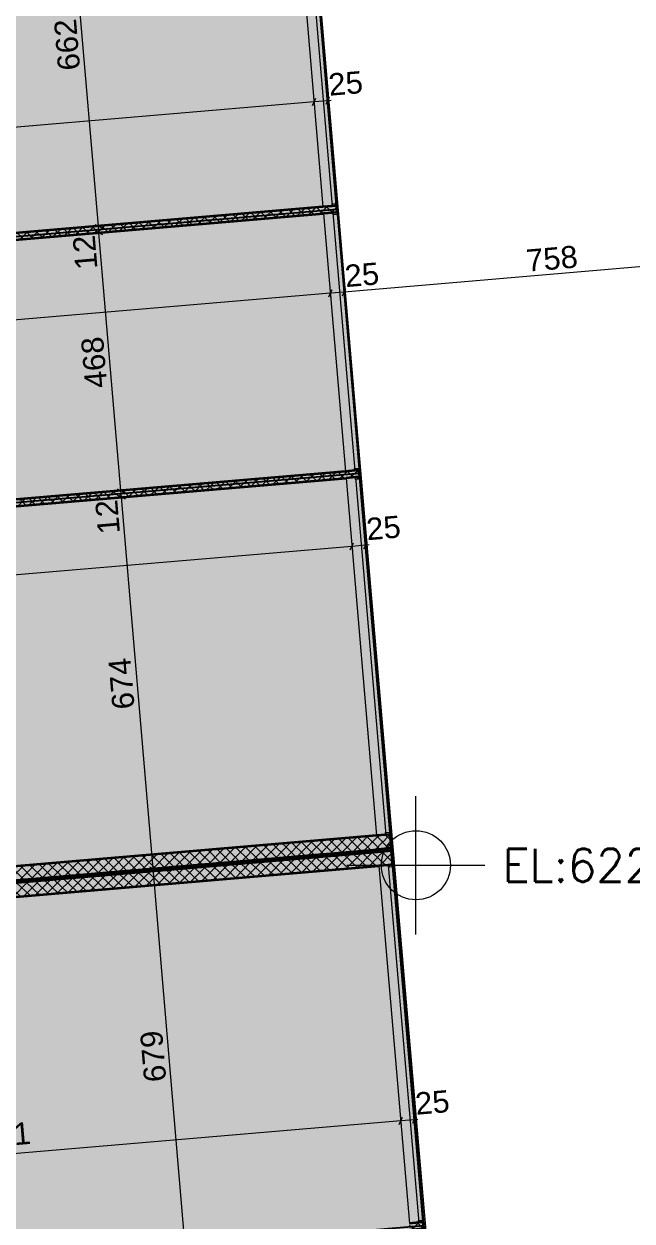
# Model space of a CAD drawing. Header units: metres. Extents: x 7516628 to 7516794, y 4692096 to 4692450.
# Drawn here: x 7516725.31 to 7516736.32, y 4692183.44 to 4692205.09 of the extents above; entities that cross this region are included whole.
import ezdxf

# ---------------------------------------------------------------- set-up
doc = ezdxf.new("R2010")
doc.units = ezdxf.units.M
for name, color, linetype, lineweight in [('dtm label', 1, 'Continuous', 0), ('New_2D Drafting - General_Pen_No__102', 254, 'Continuous', 0), ('New_2D Drafting - General_Pen_No__2', 8, 'Continuous', 0), ('New_Archicad Windows_Pen_No__103', 31, 'Continuous', 0), ('New_Archicad Windows_Pen_No__82', 253, 'Continuous', 0), ('New_Dimensioning - General', 7, 'Continuous', 0), ('New_Dimensioning - General_Pen_No__1', 7, 'Continuous', 0), ('New_Dimensioning - General_Pen_No__142', 8, 'Continuous', 0), ('New_Dimensioning - General_Pen_No__161', 251, 'Continuous', 0), ('New_Drawing & Figure_Pen_No__50', 134, 'Continuous', 0), ('New_Drawing & Figure_Pen_No__58', 12, 'Continuous', 0), ('New_Structural - Bearing', 7, 'Continuous', 0), ('New_Structural - Bearing_Pen_No__102', 254, 'Continuous', 0), ('New_Structural - Bearing_Pen_No__184', 254, 'Continuous', 0), ('New_Structural - Bearing_Pen_No__206', 254, 'Continuous', 0), ('New_Structural - Bearing_Pen_No__22', 8, 'Continuous', 0), ('New_Structural - Bearing_Pen_No__225', 254, 'Continuous', 0), ('projekt', 7, 'Continuous', 0)]:
    doc.layers.add(name, color=color, linetype=linetype, lineweight=lineweight)
doc.styles.add('GENERATED_STYLE_1', font='arial.ttf')
doc.styles.get("Standard").update_dxf_attribs({"font": 'simplex.shx'})
doc.dimstyles.new('GENERATED_STYLE__1', dxfattribs={"dimtxt": 400, "dimasz": 95, "dimexe": 0.18, "dimexo": 100000, "dimgap": 0, "dimtad": 1, "dimdec": 0, "dimlfac": 0.1, "dimzin": 0, "dimdsep": 46, "dimtxsty": 'GENERATED_STYLE_1', "dimblk": 'ARROWHEAD_2', "dimblk1": 'ARROWHEAD_2', "dimblk2": 'ARROWHEAD_2', "dimcen": 0.09, "dimclrd": 251, "dimclre": 251, "dimclrt": 7, "dimadec": 0, "dimazin": 0, "dimtfac": 1, "dimtdec": 4, "dimtmove": 0, "dimatfit": 3, "dimfxl": 1, "dimtolj": 1, "dimtzin": 0, "dimarcsym": 0})
pattern_1 = [(44.99999999999998, (0, 0), (-91.92387818248316, 91.92387818248324), []), (135.0000000000001, (0, 0), (91.9238781824829, 91.92387818248349), [])]
pattern_2 = [(44.99999999999998, (0, 0), (-176.7766952966368, 176.7766952966369), []), (44.99999999999998, (-35.35533905932736, 35.35533905932739), (-176.7766952966368, 176.7766952966369), []), (44.99999999999998, (-70.71067811865473, 70.71067811865478), (-176.7766952966368, 176.7766952966369), [])]

# ---------------------------------------------------------------- blocks, each defined once
blk = doc.blocks.new('Slab_32', base_point=(-18937.48973113452, -105651.2246458583))
at = {"layer": 'New_Structural - Bearing_Pen_No__225', "color": 254, "linetype": 'Continuous', "lineweight": 0, "flags": 128}
blk.add_lwpolyline([(-18937.48973113452, -105651.2246458583), (-15815.01099877732, -142318.5142452535), (4112.863783502689, -140621.5149341906), (990.3850511454947, -103954.2253347954)], close=True, dxfattribs=at)
blk = doc.blocks.new('Slab_33', base_point=(4116.030612582108, -140671.4147577718))
at = {"layer": 'New_Structural - Bearing_Pen_No__206', "color": 254, "linetype": 'Continuous', "lineweight": 0, "flags": 128}
blk.add_lwpolyline([(4116.030612582108, -140671.4147577718), (-15811.8441696979, -142368.4140688347), (-14250.60480352022, -160702.0588685327), (5677.269978760705, -159005.0595574694), (5100.290212999425, -152229.5821314949), (4693.010378343387, -147446.8921837474)], close=True, dxfattribs=at)
blk = doc.blocks.new('Slab_179', base_point=(929.9270420597167, -103250.7141945921))
at = {"layer": 'New_Structural - Bearing_Pen_No__184', "color": 254, "linetype": 'Continuous', "lineweight": 0, "flags": 128}
blk.add_lwpolyline([(12992.39023136488, -154421.8756456635), (11842.14941972368, -141037.2598247386), (9214.49814578773, -111041.1913889461), (9241.67680879691, -111038.931991123), (8501.625380498808, -102502.3215087667), (921.3648474760702, -103151.0814186324), (929.9270420597167, -103250.7141945921), (-19195.55390643745, -104973.1622752711), (-19194.64105076258, -104983.8850657363), (-17517.09090976419, -124689.1015116448), (-15959.85393820956, -142355.9333954615), (-15796.47900619056, -142342.0208658963), (4113.909848058028, -140646.5106051285), (4114.46346959201, -140646.463460344), (4112.343317681734, -140621.5592555318), (-15815.01099878005, -142318.5142452537), (-17376.25036495774, -123984.8694455563), (-18937.48973113452, -105651.2246458583), (990.3850511454947, -103954.2253347954), (5725.814343538331, -159057.383894627)], dxfattribs=at)
blk = doc.blocks.new('Storefront Window with Transom 2 27_29')
at = {"layer": 'New_Archicad Windows_Pen_No__103', "linetype": 'Continuous', "lineweight": 13}
h = blk.add_hatch(dxfattribs=at)
h.set_pattern_fill('ALUMINIUM', color=31, style=0, pattern_type=2)
h.set_pattern_definition(pattern_2)
h.paths.add_polyline_path([(-3307.500000000051, 0), (-3307.500000000051, -80), (-3267.500000000051, -80), (-3267.500000000051, 0)])
h = blk.add_hatch(dxfattribs=at)
h.set_pattern_fill('ALUMINIUM', color=31, style=0, pattern_type=2)
h.set_pattern_definition(pattern_2)
h.paths.add_polyline_path([(3267.500000000051, 0), (3267.500000000051, -80), (3307.500000000051, -80), (3307.500000000051, 0)])
at = {"layer": 'New_Archicad Windows_Pen_No__82', "color": 253, "linetype": 'Continuous', "lineweight": 20}
for p, q in [((-3307.500000000051, 170), (3307.500000000051, 170)), ((-3307.500000000051, 0), (-3307.500000000051, 170)), ((-3307.500000000051, 0), (3307.500000000051, 0)), ((-3307.500000000051, 0), (-3307.500000000051, -80)), ((-3267.500000000051, 0), (-3307.500000000051, 0)), ((-3307.500000000051, -80), (-3307.500000000051, 0)), ((-3307.500000000051, -80), (-3307.500000000051, 0)), ((-3267.500000000051, -80), (-3267.500000000051, 0)), ((3267.500000000051, 0), (3267.500000000051, -80)), ((3307.500000000051, 0), (3267.500000000051, 0)), ((3307.500000000051, 0), (3307.500000000051, 170)), ((3307.500000000051, -80), (3307.500000000051, 0)), ((3307.500000000051, -80), (3307.500000000051, 0)), ((3307.500000000051, -80), (3307.500000000051, 0)), ((-3307.500000000051, -80), (3307.500000000051, -80)), ((-3307.500000000051, -80), (3307.500000000051, -80)), ((-3307.500000000051, -80), (-3267.500000000051, -80)), ((3267.500000000051, -80), (3307.500000000051, -80))]:
    blk.add_line(p, q, dxfattribs=at)
blk = doc.blocks.new('Storefront Window with Transom 2 27_30')
at = {"layer": 'New_Archicad Windows_Pen_No__103', "linetype": 'Continuous', "lineweight": 13}
h = blk.add_hatch(dxfattribs=at)
h.set_pattern_fill('ALUMINIUM', color=31, style=0, pattern_type=2)
h.set_pattern_definition(pattern_2)
h.paths.add_polyline_path([(-2340.00000000015, 0), (-2340.00000000015, -80), (-2300.00000000015, -80), (-2300.00000000015, 0)])
h = blk.add_hatch(dxfattribs=at)
h.set_pattern_fill('ALUMINIUM', color=31, style=0, pattern_type=2)
h.set_pattern_definition(pattern_2)
h.paths.add_polyline_path([(2300.00000000015, 0), (2300.00000000015, -80), (2340.00000000015, -80), (2340.00000000015, 0)])
at = {"layer": 'New_Archicad Windows_Pen_No__82', "color": 253, "linetype": 'Continuous', "lineweight": 20}
for p, q in [((-2340.00000000015, 170), (2340.00000000015, 170)), ((-2340.00000000015, 0), (-2340.00000000015, 170)), ((-2340.00000000015, 0), (2340.00000000015, 0)), ((-2340.00000000015, 0), (-2340.00000000015, -80)), ((-2300.00000000015, 0), (-2340.00000000015, 0)), ((-2340.00000000015, -80), (-2340.00000000015, 0)), ((-2340.00000000015, -80), (-2340.00000000015, 0)), ((-2300.00000000015, -80), (-2300.00000000015, 0)), ((2300.00000000015, 0), (2300.00000000015, -80)), ((2340.00000000015, 0), (2300.00000000015, 0)), ((2340.00000000015, 0), (2340.00000000015, 170)), ((2340.00000000015, -80), (2340.00000000015, 0)), ((2340.00000000015, -80), (2340.00000000015, 0)), ((2340.00000000015, -80), (2340.00000000015, 0)), ((-2340.00000000015, -80), (2340.00000000015, -80)), ((-2340.00000000015, -80), (2340.00000000015, -80)), ((-2340.00000000015, -80), (-2300.00000000015, -80)), ((2300.00000000015, -80), (2340.00000000015, -80))]:
    blk.add_line(p, q, dxfattribs=at)
blk = doc.blocks.new('Storefront Window with Transom 2 27_31')
at = {"layer": 'New_Archicad Windows_Pen_No__103', "linetype": 'Continuous', "lineweight": 13}
h = blk.add_hatch(dxfattribs=at)
h.set_pattern_fill('ALUMINIUM', color=31, style=0, pattern_type=2)
h.set_pattern_definition(pattern_2)
h.paths.add_polyline_path([(-3244.999999999655, 0), (-3244.999999999655, -80), (-3204.999999999654, -80), (-3204.999999999654, 0)])
h = blk.add_hatch(dxfattribs=at)
h.set_pattern_fill('ALUMINIUM', color=31, style=0, pattern_type=2)
h.set_pattern_definition(pattern_2)
h.paths.add_polyline_path([(3204.999999999654, 0), (3204.999999999654, -80), (3244.999999999655, -80), (3244.999999999655, 0)])
at = {"layer": 'New_Archicad Windows_Pen_No__82', "color": 253, "linetype": 'Continuous', "lineweight": 20}
for p, q in [((-3244.999999999655, 170), (3244.999999999655, 170)), ((-3244.999999999655, 0), (-3244.999999999655, 170)), ((-3244.999999999655, 0), (3244.999999999655, 0)), ((-3244.999999999655, 0), (-3244.999999999655, -80)), ((-3204.999999999654, 0), (-3244.999999999655, 0)), ((-3244.999999999655, -80), (-3244.999999999655, 0)), ((-3244.999999999655, -80), (-3244.999999999655, 0)), ((-3204.999999999654, -80), (-3204.999999999654, 0)), ((3204.999999999654, 0), (3204.999999999654, -80)), ((3244.999999999655, 0), (3204.999999999654, 0)), ((3244.999999999655, 0), (3244.999999999655, 170)), ((3244.999999999655, -80), (3244.999999999655, 0)), ((3244.999999999655, -80), (3244.999999999655, 0)), ((3244.999999999655, -80), (3244.999999999655, 0)), ((-3244.999999999655, -80), (3244.999999999655, -80)), ((-3244.999999999655, -80), (3244.999999999655, -80)), ((-3244.999999999655, -80), (-3204.999999999654, -80)), ((3204.999999999654, -80), (3244.999999999655, -80))]:
    blk.add_line(p, q, dxfattribs=at)
blk = doc.blocks.new('Wall_28', base_point=(990.3850511454947, -103954.2253347954))
at = {"layer": 'New_Structural - Bearing_Pen_No__102', "linetype": 'Continuous', "lineweight": 13}
h = blk.add_hatch(dxfattribs=at)
h.set_pattern_fill('CONCRETE_BLOCK', color=254, style=0, pattern_type=2)
h.set_pattern_definition(pattern_1)
h.paths.add_polyline_path([(3123.513146586374, -129003.5640199232), (2874.414709497674, -129024.7762949163), (2884.5967033296, -129144.3437348113), (3133.695140418299, -129123.1311203674)])
h = blk.add_hatch(dxfattribs=at)
h.set_pattern_fill('CONCRETE_BLOCK', color=254, style=0, pattern_type=2)
h.set_pattern_definition(pattern_1)
h.paths.add_polyline_path([(3530.793094338677, -133786.2538083557), (3281.694632500042, -133807.4664120036), (3291.87653259537, -133927.0335870434), (3540.974994434006, -133905.8211803109)])
h = blk.add_hatch(dxfattribs=at)
h.set_pattern_fill('CONCRETE_BLOCK', color=254, style=0, pattern_type=2)
h.set_pattern_definition(pattern_1)
h.paths.add_polyline_path([(4091.651290981327, -140372.4165005426), (3842.552857333174, -140393.6289890333), (4112.863783499959, -140621.5149341908)])
h = blk.add_hatch(dxfattribs=at)
h.set_pattern_fill('CONCRETE_BLOCK', color=254, style=0, pattern_type=2)
h.set_pattern_definition(pattern_1)
h.paths.add_polyline_path([(3842.552857333172, -140393.628991931), (3863.765349851804, -140642.7274255792), (4112.863783499959, -140621.5149330606)])
at = {"layer": 'New_Structural - Bearing_Pen_No__22', "color": 8, "linetype": 'Continuous', "lineweight": 35}
for p, q in [((3043.801686021589, -129010.351933366), (2874.414750372204, -129024.77642751)), ((3123.513185150712, -129003.5639361218), (3043.801686021589, -129010.351933366)), ((3053.983681887959, -129129.9191820596), (2884.596746238575, -129144.3436762037)), ((3133.695181017082, -129123.1311848154), (3053.983681887959, -129129.9191820596)), ((3451.08152067655, -133793.0418811136), (3281.694585027166, -133807.4663752576)), ((3530.793019805673, -133786.2538838693), (3451.08152067655, -133793.0418811136)), ((3461.263516542922, -133912.6091298073), (3291.876580893538, -133927.0336239513)), ((3540.975015672045, -133905.821132563), (3461.263516542922, -133912.6091298073)), ((4011.939792982563, -140379.2044966566), (3842.552857333178, -140393.6289908006)), ((4091.651292111684, -140372.4164994123), (4011.939792982563, -140379.2044966566))]:
    blk.add_line(p, q, dxfattribs=at)
at = {"layer": 'New_Structural - Bearing_Pen_No__22', "color": 8, "linetype": 'Continuous', "lineweight": 35, "flags": 128}
for points in [[(3133.695181017083, -129123.1311848154), (3123.513185150714, -129003.5639361218)], [(3540.975015672046, -133905.821132563), (3530.793019805676, -133786.2538838693)], [(4112.86378349996, -140621.5149341908), (4091.651292111686, -140372.4164994123)], [(4112.86378349996, -140621.5149341908), (3863.765348721455, -140642.7274255791)]]:
    blk.add_lwpolyline(points, dxfattribs=at)
at = {"layer": 'New_Archicad Windows_Pen_No__82', "color": 253, "linetype": 'Continuous', "lineweight": 20, "xscale": -1, "zscale": 1000, "rotation": 94.86739736082977}
for name, p in [('Storefront Window with Transom 2 27_29', (2763.160424954667, -125714.7796412463)), ('Storefront Window with Transom 2 27_30', (3252.532601282257, -131461.4805315866)), ('Storefront Window with Transom 2 27_31', (3736.601654762745, -137145.9068132319))]:
    blk.add_blockref(name, p, dxfattribs=at)
blk = doc.blocks.new('Wall_29', base_point=(4112.86378349996, -140621.5149341908))
at = {"layer": 'New_Structural - Bearing_Pen_No__102', "linetype": 'Continuous', "lineweight": 13}
h = blk.add_hatch(dxfattribs=at)
h.set_pattern_fill('CONCRETE_BLOCK', color=254, style=0, pattern_type=2)
h.set_pattern_definition(pattern_1)
h.paths.add_polyline_path([(-15565.91256400154, -142297.3017538656), (3863.765348721455, -140642.7274255792), (3842.552857333172, -140393.6289908006), (-15587.12505538982, -142048.2033190871)])
h = blk.add_hatch(dxfattribs=at)
h.set_pattern_fill('CONCRETE_BLOCK', color=254, style=0, pattern_type=2)
h.set_pattern_definition(pattern_1)
h.paths.add_polyline_path([(-15587.1250565201, -142048.2033190871), (-15836.22349016833, -142069.4158116057), (-15815.01099764969, -142318.514245254)])
h = blk.add_hatch(dxfattribs=at)
h.set_pattern_fill('CONCRETE_BLOCK', color=254, style=0, pattern_type=2)
h.set_pattern_definition(pattern_1)
h.paths.add_polyline_path([(-15587.12505362257, -142048.2033190871), (-15815.01099878006, -142318.5142452539), (-15565.91256513188, -142297.3017527353)])
at = {"layer": 'New_Structural - Bearing_Pen_No__22', "color": 8, "linetype": 'Continuous', "lineweight": 35, "flags": 128}
for points in [[(3842.552857333173, -140393.6289908006), (-15587.12505538982, -142048.2033190871)], [(-15815.01099878005, -142318.5142452539), (3863.765348721455, -140642.7274255791)], [(-15815.01099878005, -142318.5142452539), (-15836.22349016833, -142069.4158104754)]]:
    blk.add_lwpolyline(points, dxfattribs=at)
blk = doc.blocks.new('Storefront Window with Transom 2 27_6')
at = {"layer": 'New_Archicad Windows_Pen_No__103', "linetype": 'Continuous', "lineweight": 13}
h = blk.add_hatch(dxfattribs=at)
h.set_pattern_fill('ALUMINIUM', color=31, style=0, pattern_type=2)
h.set_pattern_definition(pattern_2)
h.paths.add_polyline_path([(-3244.999999999953, 0), (-3244.999999999953, -80), (-3204.999999999954, -80), (-3204.999999999954, 0)])
h = blk.add_hatch(dxfattribs=at)
h.set_pattern_fill('ALUMINIUM', color=31, style=0, pattern_type=2)
h.set_pattern_definition(pattern_2)
h.paths.add_polyline_path([(3204.999999999954, 0), (3204.999999999954, -80), (3244.999999999953, -80), (3244.999999999953, 0)])
at = {"layer": 'New_Archicad Windows_Pen_No__82', "color": 253, "linetype": 'Continuous', "lineweight": 20}
for p, q in [((-3244.999999999953, 170), (3244.999999999953, 170)), ((-3244.999999999953, 0), (-3244.999999999953, 170)), ((-3244.999999999953, 0), (3244.999999999953, 0)), ((-3244.999999999953, 0), (-3244.999999999953, -80)), ((-3204.999999999954, 0), (-3244.999999999953, 0)), ((-3244.999999999953, -80), (-3244.999999999953, 0)), ((-3244.999999999953, -80), (-3244.999999999953, 0)), ((-3204.999999999954, -80), (-3204.999999999954, 0)), ((3204.999999999954, 0), (3204.999999999954, -80)), ((3244.999999999953, 0), (3204.999999999954, 0)), ((3244.999999999953, 0), (3244.999999999953, 170)), ((3244.999999999953, -80), (3244.999999999953, 0)), ((3244.999999999953, -80), (3244.999999999953, 0)), ((3244.999999999953, -80), (3244.999999999953, 0)), ((-3244.999999999953, -80), (3244.999999999953, -80)), ((-3244.999999999953, -80), (3244.999999999953, -80)), ((-3244.999999999953, -80), (-3204.999999999954, -80)), ((3204.999999999954, -80), (3244.999999999953, -80))]:
    blk.add_line(p, q, dxfattribs=at)
blk = doc.blocks.new('Wall_31', base_point=(4116.030612582108, -140671.4147577718))
at = {"layer": 'New_Structural - Bearing_Pen_No__102', "linetype": 'Continuous', "lineweight": 13}
h = blk.add_hatch(dxfattribs=at)
h.set_pattern_fill('CONCRETE_BLOCK', color=254, style=0, pattern_type=2)
h.set_pattern_definition(pattern_1)
h.paths.add_polyline_path([(3866.9321778036, -140692.6272502904), (3888.144670322234, -140941.7256839386), (4116.03061145178, -140671.4147577718)])
h = blk.add_hatch(dxfattribs=at)
h.set_pattern_fill('CONCRETE_BLOCK', color=254, style=0, pattern_type=2)
h.set_pattern_definition(pattern_1)
h.paths.add_polyline_path([(3888.1446691919, -140941.7256839386), (4137.24310284008, -140920.51319142), (4116.030614349396, -140671.4147577718)])
h = blk.add_hatch(dxfattribs=at)
h.set_pattern_fill('CONCRETE_BLOCK', color=254, style=0, pattern_type=2)
h.set_pattern_definition(pattern_1)
h.paths.add_polyline_path([(4687.919431870906, -147387.1085432766), (4438.820822871508, -147408.3211579065), (4449.002986518117, -147527.8882593998), (4698.101425792159, -147506.6758144951)])
h = blk.add_hatch(dxfattribs=at)
h.set_pattern_fill('CONCRETE_BLOCK', color=254, style=0, pattern_type=2)
h.set_pattern_definition(pattern_1)
h.paths.add_polyline_path([(5095.199207072267, -152169.7985433931), (4846.100749446947, -152191.0109497668), (4856.282747827711, -152310.5782212419), (5105.381205453031, -152289.3657164105)])
h = blk.add_hatch(dxfattribs=at)
h.set_pattern_fill('CONCRETE_BLOCK', color=254, style=0, pattern_type=2)
h.set_pattern_definition(pattern_1)
h.paths.add_polyline_path([(5656.05748624207, -158755.9611238212), (5406.959052593902, -158777.1736123119), (5677.269978760704, -159005.0595574694)])
h = blk.add_hatch(dxfattribs=at)
h.set_pattern_fill('CONCRETE_BLOCK', color=254, style=0, pattern_type=2)
h.set_pattern_definition(pattern_1)
h.paths.add_polyline_path([(5406.959052593897, -158777.1736152095), (5428.171545112532, -159026.2720488578), (5677.269978760708, -159005.0595563391)])
at = {"layer": 'New_Structural - Bearing_Pen_No__22', "color": 8, "linetype": 'Continuous', "lineweight": 35}
for p, q in [((4057.531604841282, -140927.3011897945), (3888.144669191898, -140941.7256839386)), ((4137.243103970403, -140920.5131925503), (4057.531604841282, -140927.3011897945)), ((4608.207881281457, -147393.8965566446), (4438.820945632072, -147408.3210507886)), ((4687.919380410579, -147387.1085594003), (4608.207881281457, -147393.8965566446)), ((4618.389877147839, -147513.4638053382), (4449.002941498455, -147527.8882994822)), ((4698.10137627696, -147506.6758080939), (4618.389877147839, -147513.4638053382)), ((5015.487715936773, -152176.5865043921), (4846.100780287389, -152191.0109985362)), ((5095.199215065894, -152169.7985071479), (5015.487715936773, -152176.5865043921)), ((5025.669711803154, -152296.1537530858), (4856.282776153771, -152310.5782472298)), ((5105.381210932276, -152289.3657558415), (5025.669711803154, -152296.1537530858)), ((5576.345988243271, -158762.7491199351), (5406.959052593888, -158777.1736140792)), ((5656.057487372393, -158755.9611226908), (5576.345988243271, -158762.7491199351))]:
    blk.add_line(p, q, dxfattribs=at)
at = {"layer": 'New_Structural - Bearing_Pen_No__22', "color": 8, "linetype": 'Continuous', "lineweight": 35, "flags": 128}
for points in [[(4116.030612582108, -140671.4147577718), (3866.932177803601, -140692.6272491601)], [(4137.24309525261, -140920.5130901772), (4116.03061258211, -140671.4147577718)], [(4698.101368870268, -147506.6757211171), (4687.91937617776, -147387.1085096942)], [(5105.381216831699, -152289.3658251184), (5095.199221713058, -152169.7985852055)], [(5677.269978760708, -159005.0595574694), (5656.057495789992, -158755.9612215386)], [(5677.269978760701, -159005.0595574694), (5428.171543982199, -159026.2720488577)]]:
    blk.add_lwpolyline(points, dxfattribs=at)
at = {"layer": 'New_Archicad Windows_Pen_No__82', "color": 253, "linetype": 'Continuous', "lineweight": 20, "xscale": -0.9999999999999998, "zscale": 1000, "rotation": 94.86739736083403}
for name, p in [('Storefront Window with Transom 2 27_6', (4332.869743061372, -144160.5988732195)), ('Storefront Window with Transom 2 27_30', (4816.938796542312, -149845.0251548652)), ('Storefront Window with Transom 2 27_31', (5301.007850023224, -155529.4514365105))]:
    blk.add_blockref(name, p, dxfattribs=at)
blk = doc.blocks.new('Wall_34', base_point=(-15811.8441696979, -142368.4140688347))
at = {"layer": 'New_Structural - Bearing_Pen_No__102', "linetype": 'Continuous', "lineweight": 13}
h = blk.add_hatch(dxfattribs=at)
h.set_pattern_fill('CONCRETE_BLOCK', color=254, style=0, pattern_type=2)
h.set_pattern_definition(pattern_1)
h.paths.add_polyline_path([(3866.9321778036, -140692.6272491601), (-15562.74573491939, -142347.2015774464), (-15541.53324353111, -142596.3000122249), (3888.144669191899, -140941.7256839386)])
at = {"layer": 'New_Structural - Bearing_Pen_No__22', "color": 8, "linetype": 'Continuous', "lineweight": 35, "flags": 128}
for points in [[(3866.932177803601, -140692.6272491601), (-15562.7457349194, -142347.2015774464)], [(-15541.53324353111, -142596.3000122249), (3888.144669191899, -140941.7256839386)]]:
    blk.add_lwpolyline(points, dxfattribs=at)
blk = doc.blocks.new('Wall_69', base_point=(3128.604183084462, -129063.3475604686))
at = {"layer": 'New_Structural - Bearing_Pen_No__102', "linetype": 'Continuous', "lineweight": 13}
h = blk.add_hatch(dxfattribs=at)
h.set_pattern_fill('CONCRETE_BLOCK', color=254, style=0, pattern_type=2)
h.set_pattern_definition(pattern_1)
h.paths.add_polyline_path([(-11752.42728134575, -130390.7896701793), (2884.596746238584, -129144.3436762038), (2874.414750372212, -129024.7764275101), (-11762.60927721212, -130271.2224214856)])
h = blk.add_hatch(dxfattribs=at)
h.set_pattern_fill('CONCRETE_BLOCK', color=254, style=0, pattern_type=2)
h.set_pattern_definition(pattern_1)
h.paths.add_polyline_path([(-11762.60927775469, -130271.2224220282), (-11882.1765259058, -130281.4044165037), (-11752.42728134574, -130390.7896701793)])
h = blk.add_hatch(dxfattribs=at)
h.set_pattern_fill('CONCRETE_BLOCK', color=254, style=0, pattern_type=2)
h.set_pattern_definition(pattern_1)
h.paths.add_polyline_path([(-11752.42728134574, -130390.7896696367), (-11882.1765259058, -130281.4044178945), (-11871.99452949686, -130400.9716660457)])
at = {"layer": 'New_Structural - Bearing_Pen_No__22', "color": 8, "linetype": 'Continuous', "lineweight": 35, "flags": 128}
for points in [[(2874.414750372212, -129024.7764275101), (-11882.1765259058, -130281.404417352)], [(-11752.42728134574, -130390.7896701793), (2884.596746238584, -129144.3436762038)], [(-11882.1765259058, -130281.404417352), (-11871.99453003943, -130400.9716660457)]]:
    blk.add_lwpolyline(points, dxfattribs=at)
blk = doc.blocks.new('Wall_71', base_point=(-11410.02206897065, -135118.7869915143))
at = {"layer": 'New_Structural - Bearing_Pen_No__102', "linetype": 'Continuous', "lineweight": 13}
h = blk.add_hatch(dxfattribs=at)
h.set_pattern_fill('CONCRETE_BLOCK', color=254, style=0, pattern_type=2)
h.set_pattern_definition(pattern_1)
h.paths.add_polyline_path([(-11345.14744669062, -135173.4796179279), (3291.876580893538, -133927.0336239512), (3281.694585027164, -133807.4663752576), (-11355.32944255699, -135053.9123692342)])
at = {"layer": 'New_Structural - Bearing_Pen_No__22', "color": 8, "linetype": 'Continuous', "lineweight": 35, "flags": 128}
for points in [[(3281.694585027164, -133807.4663752576), (-11355.329442557, -135053.9123692342)], [(-11345.14744669062, -135173.479617928), (3291.876580893538, -133927.0336239512)]]:
    blk.add_lwpolyline(points, dxfattribs=at)
blk = doc.blocks.new('*D669')
at = {"layer": 'New_Dimensioning - General_Pen_No__142', "color": 8, "linetype": 'Continuous', "lineweight": 13}
for p, q in [((309.94635673437, -147723.7089133429), (440.619090075133, -147785.0111583084)), ((320.1283526007356, -147843.2761620365), (450.8010859414986, -147904.5784070021))]:
    blk.add_line(p, q, dxfattribs=at)
at = {"layer": 'New_Dimensioning - General_Pen_No__161', "color": 251, "linetype": 'Continuous', "lineweight": 13}
for p, q in [((375.2827234047515, -147754.3600358257), (-200.8475734712241, -140988.8579289097)), ((468.6946364466937, -147746.4053515551), (281.8708103628128, -147762.3147200963)), ((478.876632313055, -147865.9726002487), (292.0528062291741, -147881.8819687899)), ((385.4647192711171, -147873.9272845193), (375.2827234047533, -147754.3600358257)), ((782.5625580595962, -152537.0499835736), (385.4647192711146, -147873.9272845193))]:
    blk.add_line(p, q, dxfattribs=at)
blk = doc.blocks.new('ARROWHEAD_2')
at = {"color": 0, "linetype": 'Continuous', "lineweight": 0}
for p, q in [((0, 0), (-1, 0)), ((-0.3781315, -0.6550000000000001), (0.3781315, 0.6550000000000001))]:
    blk.add_line(p, q, dxfattribs=at)
blk = doc.blocks.new('*D670')
at = {"layer": 'New_Dimensioning - General_Pen_No__142', "color": 8, "linetype": 'Continuous', "lineweight": 13}
for p, q in [((-266.1839401416052, -140958.2068064269), (-135.5112068008423, -141019.5090513924)), ((309.94635673437, -147723.7089133429), (440.619090075133, -147785.0111583084))]:
    blk.add_line(p, q, dxfattribs=at)
at = {"layer": 'New_Dimensioning - General_Pen_No__161', "color": 251, "linetype": 'Continuous', "lineweight": 13}
for p, q in [((-200.8475734712238, -140988.8579289097), (-772.7363412988819, -134273.1641272825)), ((-107.4356604292836, -140980.9032446391), (-294.2594865131645, -140996.8126131803)), ((375.2827234047515, -147754.3600358257), (-200.8475734712241, -140988.8579289097))]:
    blk.add_line(p, q, dxfattribs=at)
at = {"layer": 'New_Dimensioning - General_Pen_No__1', "color": 7, "lineweight": 13, "insert": (46.33630479725613, -144834.3806439967), "char_height": 400, "attachment_point": 7, "rotation": 94.86739736082804, "style": 'GENERATED_STYLE_1'}
blk.add_mtext('\\A1;679', dxfattribs=at)
blk = doc.blocks.new('*D671')
at = {"layer": 'New_Dimensioning - General_Pen_No__142', "color": 8, "linetype": 'Continuous', "lineweight": 13}
for p, q in [((-838.0727079692622, -134242.5130047997), (-707.3999746284993, -134303.8152497652)), ((-266.1839401416052, -140958.2068064269), (-135.5112068008423, -141019.5090513924))]:
    blk.add_line(p, q, dxfattribs=at)
at = {"layer": 'New_Dimensioning - General_Pen_No__161', "color": 251, "linetype": 'Continuous', "lineweight": 13}
blk.add_line((-200.8475734712238, -140988.8579289097), (-772.7363412988819, -134273.1641272825), dxfattribs=at)
at = {"layer": 'New_Dimensioning - General_Pen_No__1', "color": 7, "lineweight": 13, "char_height": 400, "attachment_point": 7, "rotation": 94.86739736082804, "style": 'GENERATED_STYLE_1'}
for s, insert in [('\\A1;12', (-797.6088837664151, -134923.9263903155)), ('\\A1;674', (-527.6732275545604, -138093.7826897251))]:
    blk.add_mtext(s, dxfattribs=dict(at, insert=insert))
blk = doc.blocks.new('*D672')
at = {"layer": 'New_Dimensioning - General_Pen_No__142', "color": 8, "linetype": 'Continuous', "lineweight": 13}
for p, q in [((-848.2547038356313, -134122.945756106), (-717.5819704948685, -134184.2480010716)), ((-838.0727079692622, -134242.5130047997), (-707.3999746284993, -134303.8152497652))]:
    blk.add_line(p, q, dxfattribs=at)
at = {"layer": 'New_Dimensioning - General_Pen_No__161', "color": 251, "linetype": 'Continuous', "lineweight": 13}
for p, q in [((-782.9183371652499, -134153.5968785888), (-1180.016175953736, -129490.4741795344)), ((-689.506424123309, -134145.6421943182), (-876.3302502071899, -134161.5515628594)), ((-772.7363412988808, -134273.1641272825), (-782.9183371652495, -134153.5968785888)), ((-679.3244282569414, -134265.2094430119), (-866.1482543408222, -134281.1188115531)), ((-200.8475734712238, -140988.8579289097), (-772.7363412988819, -134273.1641272825))]:
    blk.add_line(p, q, dxfattribs=at)
blk = doc.blocks.new('*D673')
at = {"layer": 'New_Dimensioning - General_Pen_No__142', "color": 8, "linetype": 'Continuous', "lineweight": 13}
for p, q in [((-1245.352542624118, -129459.8230570517), (-1114.679809283355, -129521.1253020172)), ((-848.2547038356313, -134122.945756106), (-717.5819704948685, -134184.2480010716))]:
    blk.add_line(p, q, dxfattribs=at)
at = {"layer": 'New_Dimensioning - General_Pen_No__161', "color": 251, "linetype": 'Continuous', "lineweight": 13}
for p, q in [((-1180.016175953737, -129490.4741795344), (-1190.198171820103, -129370.9069308408)), ((-1086.604262911796, -129482.5194952638), (-1273.428088995677, -129498.428863805)), ((-782.9183371652499, -134153.5968785888), (-1180.016175953736, -129490.4741795344))]:
    blk.add_line(p, q, dxfattribs=at)
at = {"layer": 'New_Dimensioning - General_Pen_No__1', "color": 7, "lineweight": 13, "char_height": 400, "attachment_point": 7, "rotation": 94.86739736082804, "style": 'GENERATED_STYLE_1'}
for s, insert in [('\\A1;12', (-1204.88871842127, -130141.2364425674)), ('\\A1;468', (-1022.348526729001, -132284.8071906907))]:
    blk.add_mtext(s, dxfattribs=dict(at, insert=insert))
blk = doc.blocks.new('*D674')
at = {"layer": 'New_Dimensioning - General_Pen_No__142', "color": 8, "linetype": 'Continuous', "lineweight": 13}
for p, q in [((-1255.534538490484, -129340.255808358), (-1124.861805149721, -129401.5580533235)), ((-1245.352542624118, -129459.8230570517), (-1114.679809283355, -129521.1253020172))]:
    blk.add_line(p, q, dxfattribs=at)
at = {"layer": 'New_Dimensioning - General_Pen_No__161', "color": 251, "linetype": 'Continuous', "lineweight": 13}
for p, q in [((-1190.198171820102, -129370.9069308408), (-1751.480693953749, -122779.7623466014)), ((-1096.786258778163, -129362.9522465702), (-1283.610084862044, -129378.8616151114)), ((-1180.016175953737, -129490.4741795344), (-1190.198171820103, -129370.9069308408))]:
    blk.add_line(p, q, dxfattribs=at)
blk = doc.blocks.new('*D675')
at = {"layer": 'New_Dimensioning - General_Pen_No__142', "color": 8, "linetype": 'Continuous', "lineweight": 13}
for p, q in [((-1816.817060624132, -122749.1112241186), (-1686.14432728337, -122810.4134690842)), ((-1255.534538490484, -129340.255808358), (-1124.861805149721, -129401.5580533235))]:
    blk.add_line(p, q, dxfattribs=at)
at = {"layer": 'New_Dimensioning - General_Pen_No__161', "color": 251, "linetype": 'Continuous', "lineweight": 13}
for p, q in [((-1751.480693953751, -122779.7623466014), (-1772.693185342021, -122530.6639118229)), ((-1658.068780911809, -122771.8076623308), (-1844.89260699569, -122787.717030872)), ((-1190.198171820102, -129370.9069308408), (-1751.480693953749, -122779.7623466014))]:
    blk.add_line(p, q, dxfattribs=at)
at = {"layer": 'New_Dimensioning - General_Pen_No__1', "color": 7, "lineweight": 13, "char_height": 400, "attachment_point": 7, "rotation": 94.86739736082804, "style": 'GENERATED_STYLE_1'}
for s, insert in [('\\A1;25', (-1776.353236421284, -123430.5246096344)), ('\\A1;662', (-1511.720703056435, -126538.1063003501))]:
    blk.add_mtext(s, dxfattribs=dict(at, insert=insert))
blk = doc.blocks.new('*D905')
at = {"layer": 'New_Dimensioning - General_Pen_No__142', "color": 8, "linetype": 'Continuous', "lineweight": 13}
for p, q in [((2683.512736343425, -127188.9221720226), (2744.814981308966, -127058.2494386818)), ((2932.611170893525, -127167.7096806537), (2993.913415859064, -127037.036947313))]:
    blk.add_line(p, q, dxfattribs=at)
at = {"layer": 'New_Dimensioning - General_Pen_No__161', "color": 251, "linetype": 'Continuous', "lineweight": 13}
for p, q in [((2706.209174555588, -127030.1738923103), (2722.118543096803, -127216.9977183941)), ((2955.307609105687, -127008.9614009414), (2971.216977646902, -127195.7852270253)), ((2714.163858826196, -127123.5858053522), (-12044.06446623577, -128380.3532014625)), ((2963.262293376294, -127102.3733139834), (2714.163858826196, -127123.5858053522)), ((3024.16686067964, -127097.1868598389), (2963.262293376294, -127102.3733139834))]:
    blk.add_line(p, q, dxfattribs=at)
at = {"layer": 'New_Dimensioning - General_Pen_No__1', "color": 7, "lineweight": 13, "insert": (2992.469006230017, -127019.5966098212), "char_height": 400, "attachment_point": 7, "rotation": 4.867397360831655, "style": 'GENERATED_STYLE_1'}
blk.add_mtext('\\A1;25', dxfattribs=at)
blk = doc.blocks.new('*D906')
at = {"layer": 'New_Dimensioning - General_Pen_No__142', "color": 8, "linetype": 'Continuous', "lineweight": 13}
for p, q in [((2683.512736343425, -127188.9221720226), (2744.814981308966, -127058.2494386818)), ((-12074.71558871853, -128445.6895681329), (-12013.413343753, -128315.0168347922))]:
    blk.add_line(p, q, dxfattribs=at)
at = {"layer": 'New_Dimensioning - General_Pen_No__161', "color": 251, "linetype": 'Continuous', "lineweight": 13}
for p, q in [((2714.163858826196, -127123.5858053522), (-12044.06446623577, -128380.3532014625)), ((-12052.01915050638, -128286.9412884206), (-12036.10978196516, -128473.7651145045))]:
    blk.add_line(p, q, dxfattribs=at)
at = {"layer": 'New_Dimensioning - General_Pen_No__1', "color": 7, "lineweight": 13, "insert": (-5355.647092545862, -127730.4976679156), "char_height": 400, "attachment_point": 7, "rotation": 4.867397360831655, "style": 'GENERATED_STYLE_1'}
blk.add_mtext('\\A1;1,481', dxfattribs=at)
blk = doc.blocks.new('*D907')
at = {"layer": 'New_Dimensioning - General_Pen_No__142', "color": 8, "linetype": 'Continuous', "lineweight": 13}
for p, q in [((-12074.71558871853, -128445.6895681329), (-12013.413343753, -128315.0168347922)), ((-16747.80222516219, -128843.6359065771), (-16686.49998019665, -128712.9631732363))]:
    blk.add_line(p, q, dxfattribs=at)
at = {"layer": 'New_Dimensioning - General_Pen_No__161', "color": 251, "linetype": 'Continuous', "lineweight": 13}
for p, q in [((2714.163858826196, -127123.5858053522), (-12044.06446623577, -128380.3532014625)), ((-12044.06446623576, -128380.3532014625), (-16717.15110267942, -128778.2995399067)), ((-12052.01915050638, -128286.9412884206), (-12036.10978196516, -128473.7651145045))]:
    blk.add_line(p, q, dxfattribs=at)
at = {"layer": 'New_Dimensioning - General_Pen_No__1', "color": 7, "lineweight": 13, "char_height": 400, "attachment_point": 7, "rotation": 4.867397360831655, "style": 'GENERATED_STYLE_1'}
for s, insert in [('\\A1;469', (-14843.37944608664, -128538.4451005151)), ('\\A1;25', (-16687.9443898257, -128695.5228357446))]:
    blk.add_mtext(s, dxfattribs=dict(at, insert=insert))
blk = doc.blocks.new('*D912')
at = {"layer": 'New_Dimensioning - General_Pen_No__142', "color": 8, "linetype": 'Continuous', "lineweight": 13}
for p, q in [((10779.71168065775, -129986.090347739), (10841.01392562329, -129855.4176143982)), ((3227.383604785699, -130629.224434123), (3288.685849751245, -130498.5517007822))]:
    blk.add_line(p, q, dxfattribs=at)
at = {"layer": 'New_Dimensioning - General_Pen_No__161', "color": 251, "linetype": 'Continuous', "lineweight": 13}
for p, q in [((15838.68308221041, -129492.5569885337), (10810.36280314052, -129920.7539810686)), ((10802.40811886991, -129827.3420680267), (10818.31748741113, -130014.1658941105)), ((10810.36280314052, -129920.7539810686), (3258.03472726847, -130563.8880674526)), ((3250.080042997863, -130470.4761544106), (3265.989411539077, -130657.2999804945))]:
    blk.add_line(p, q, dxfattribs=at)
at = {"layer": 'New_Dimensioning - General_Pen_No__1', "color": 7, "lineweight": 13, "char_height": 400, "attachment_point": 7, "rotation": 4.867397360831655, "style": 'GENERATED_STYLE_1'}
for s, insert in [('\\A1;758', (6571.427103575448, -130201.4397540911)), ('\\A1;25', (3287.241440122193, -130481.1113632905))]:
    blk.add_mtext(s, dxfattribs=dict(at, insert=insert))
blk = doc.blocks.new('*D913')
at = {"layer": 'New_Dimensioning - General_Pen_No__142', "color": 8, "linetype": 'Continuous', "lineweight": 13}
for p, q in [((2978.285170235603, -130650.4369254918), (3039.587415201145, -130519.764192151)), ((3227.383604785699, -130629.224434123), (3288.685849751245, -130498.5517007822))]:
    blk.add_line(p, q, dxfattribs=at)
at = {"layer": 'New_Dimensioning - General_Pen_No__161', "color": 251, "linetype": 'Continuous', "lineweight": 13}
for p, q in [((3000.981608447767, -130491.6886457795), (3016.890976988983, -130678.5124718634)), ((3008.936292718374, -130585.1005588214), (-11629.7247836499, -131831.6859590654)), ((3258.034727268472, -130563.8880674526), (3008.936292718375, -130585.1005588214))]:
    blk.add_line(p, q, dxfattribs=at)
blk = doc.blocks.new('*D914')
at = {"layer": 'New_Dimensioning - General_Pen_No__142', "color": 8, "linetype": 'Continuous', "lineweight": 13}
for p, q in [((2978.285170235603, -130650.4369254918), (3039.587415201145, -130519.764192151)), ((-11660.37590613266, -131897.0223257358), (-11599.07366116714, -131766.349592395))]:
    blk.add_line(p, q, dxfattribs=at)
at = {"layer": 'New_Dimensioning - General_Pen_No__161', "color": 251, "linetype": 'Continuous', "lineweight": 13}
blk.add_line((3008.936292718374, -130585.1005588214), (-11629.7247836499, -131831.6859590654), dxfattribs=at)
at = {"layer": 'New_Dimensioning - General_Pen_No__1', "color": 7, "lineweight": 13, "char_height": 400, "attachment_point": 7, "rotation": 4.867397360831655, "style": 'GENERATED_STYLE_1'}
for s, insert in [('\\A1;1,469', (-5001.091034306847, -131186.9214234517)), ('\\A1;12', (-11600.51807079618, -131748.9092549033))]:
    blk.add_mtext(s, dxfattribs=dict(at, insert=insert))
blk = doc.blocks.new('*D915')
at = {"layer": 'New_Dimensioning - General_Pen_No__142', "color": 8, "linetype": 'Continuous', "lineweight": 13}
for p, q in [((-11779.94315482636, -131907.2043216021), (-11718.64090986082, -131776.5315882614)), ((-11660.37590613266, -131897.0223257358), (-11599.07366116714, -131766.349592395))]:
    blk.add_line(p, q, dxfattribs=at)
at = {"layer": 'New_Dimensioning - General_Pen_No__161', "color": 251, "linetype": 'Continuous', "lineweight": 13}
for p, q in [((3008.936292718374, -130585.1005588214), (-11629.7247836499, -131831.6859590654)), ((-11749.29203234359, -131841.8679549317), (-16422.37866878724, -132239.8142933759)), ((-11757.24671661419, -131748.4560418898), (-11741.33734807298, -131935.2798679737)), ((-11629.7247836499, -131831.6859590654), (-11749.29203234359, -131841.8679549318)), ((-11637.67946792051, -131738.2740460234), (-11621.7700993793, -131925.0978721073))]:
    blk.add_line(p, q, dxfattribs=at)
blk = doc.blocks.new('*D918')
at = {"layer": 'New_Dimensioning - General_Pen_No__142', "color": 8, "linetype": 'Continuous', "lineweight": 13}
for p, q in [((3368.127817435078, -135228.3618589545), (3429.430062400619, -135097.6891256137)), ((3617.226251985175, -135207.1493675857), (3678.528496950721, -135076.4766342449))]:
    blk.add_line(p, q, dxfattribs=at)
at = {"layer": 'New_Dimensioning - General_Pen_No__161', "color": 251, "linetype": 'Continuous', "lineweight": 13}
for p, q in [((3390.824255647242, -135069.6135792422), (3406.733624188456, -135256.437405326)), ((3639.92269019734, -135048.4010878733), (3655.832058738555, -135235.2249139572)), ((3398.778939917849, -135163.0254922841), (-16032.53602158777, -136817.7392268386)), ((3647.877374467948, -135141.8130009153), (3398.778939917849, -135163.0254922841)), ((3708.781941771293, -135136.6265467708), (3647.877374467948, -135141.8130009153))]:
    blk.add_line(p, q, dxfattribs=at)
at = {"layer": 'New_Dimensioning - General_Pen_No__1', "color": 7, "lineweight": 13, "insert": (3677.08408732167, -135059.0362967531), "char_height": 400, "attachment_point": 7, "rotation": 4.867397360831655, "style": 'GENERATED_STYLE_1'}
blk.add_mtext('\\A1;25', dxfattribs=at)
blk = doc.blocks.new('*D919')
at = {"layer": 'New_Dimensioning - General_Pen_No__142', "color": 8, "linetype": 'Continuous', "lineweight": 13}
for p, q in [((3368.127817435078, -135228.3618589545), (3429.430062400619, -135097.6891256137)), ((-16063.18714407054, -136883.075593509), (-16001.884899105, -136752.4028601682))]:
    blk.add_line(p, q, dxfattribs=at)
at = {"layer": 'New_Dimensioning - General_Pen_No__161', "color": 251, "linetype": 'Continuous', "lineweight": 13}
blk.add_line((3398.778939917849, -135163.0254922841), (-16032.53602158777, -136817.7392268386), dxfattribs=at)
at = {"layer": 'New_Dimensioning - General_Pen_No__1', "color": 7, "lineweight": 13, "char_height": 400, "attachment_point": 7, "rotation": 4.867397360831655, "style": 'GENERATED_STYLE_1'}
for s, insert in [('\\A1;1,950', (-7007.575329676038, -135968.9105240696)), ('\\A1;25', (-16003.32930873405, -136734.9625226765))]:
    blk.add_mtext(s, dxfattribs=dict(at, insert=insert))
blk = doc.blocks.new('*D920')
at = {"layer": 'New_Dimensioning - General_Pen_No__142', "color": 8, "linetype": 'Continuous', "lineweight": 13}
for p, q in [((-16250.98333388351, -136773.6153515565), (-16312.28557884905, -136904.2880848972)), ((-16063.18714407054, -136883.075593509), (-16001.884899105, -136752.4028601682))]:
    blk.add_line(p, q, dxfattribs=at)
at = {"layer": 'New_Dimensioning - General_Pen_No__161', "color": 251, "linetype": 'Continuous', "lineweight": 13}
for p, q in [((3398.778939917849, -135163.0254922841), (-16032.53602158777, -136817.7392268386)), ((-16289.58914063689, -136745.539805185), (-16273.67977209567, -136932.3636312688)), ((-16032.53602158777, -136817.7392268386), (-16281.63445636628, -136838.9517182269)), ((-16040.49070585838, -136724.3273137967), (-16024.58133731716, -136911.1511398805)), ((-16281.63445636628, -136838.9517182269), (-16342.53902366962, -136844.1381723713))]:
    blk.add_line(p, q, dxfattribs=at)
blk = doc.blocks.new('*D921')
at = {"layer": 'New_Dimensioning - General_Pen_No__142', "color": 8, "linetype": 'Continuous', "lineweight": 13}
for p, q in [((4252.979975288254, -145619.1869391864), (4314.282220253796, -145488.5142058456)), ((4502.07840983835, -145597.9744478176), (4563.380654803896, -145467.3017144768))]:
    blk.add_line(p, q, dxfattribs=at)
at = {"layer": 'New_Dimensioning - General_Pen_No__161', "color": 251, "linetype": 'Continuous', "lineweight": 13}
for p, q in [((4275.676413500419, -145460.4386594741), (4291.585782041633, -145647.2624855579)), ((4524.774848050517, -145439.2261681053), (4540.68421659173, -145626.0499941891)), ((4283.631097771024, -145553.850572516), (-10474.59722729093, -146810.6179686263)), ((4532.729532321123, -145532.6380811472), (4283.631097771025, -145553.850572516)), ((4593.634099624468, -145527.4516270027), (4532.729532321123, -145532.6380811472))]:
    blk.add_line(p, q, dxfattribs=at)
at = {"layer": 'New_Dimensioning - General_Pen_No__1', "color": 7, "lineweight": 13, "insert": (4561.936245174845, -145449.8613769851), "char_height": 400, "attachment_point": 7, "rotation": 4.867397360831655, "style": 'GENERATED_STYLE_1'}
blk.add_mtext('\\A1;25', dxfattribs=at)
blk = doc.blocks.new('*D922')
at = {"layer": 'New_Dimensioning - General_Pen_No__142', "color": 8, "linetype": 'Continuous', "lineweight": 13}
for p, q in [((4252.979975288254, -145619.1869391864), (4314.282220253796, -145488.5142058456)), ((-10505.2483497737, -146875.9543352967), (-10443.94610480816, -146745.2816019559))]:
    blk.add_line(p, q, dxfattribs=at)
at = {"layer": 'New_Dimensioning - General_Pen_No__161', "color": 251, "linetype": 'Continuous', "lineweight": 13}
for p, q in [((4283.631097771024, -145553.850572516), (-10474.59722729093, -146810.6179686263)), ((-10482.55191156154, -146717.2060555844), (-10466.64254302032, -146904.0298816683)), ((-10474.59722729093, -146810.6179686263), (-15147.68386373459, -147208.5643070705))]:
    blk.add_line(p, q, dxfattribs=at)
at = {"layer": 'New_Dimensioning - General_Pen_No__1', "color": 7, "lineweight": 13, "insert": (-3786.179853601029, -146160.7624350794), "char_height": 400, "attachment_point": 7, "rotation": 4.867397360831655, "style": 'GENERATED_STYLE_1'}
blk.add_mtext('\\A1;1,481', dxfattribs=at)
blk = doc.blocks.new('A$C11597C86')
at = {"layer": 'New_2D Drafting - General_Pen_No__102', "linetype": 'Continuous', "lineweight": 0}
for points in [[(108661.6438721144, -119668.2880441984), (128589.5186543953, -117971.2887331356), (130150.7580205721, -136304.9335328336), (110222.8832382921, -138001.9328438965)], [(110226.0500673734, -138051.8326674772), (130153.9248496543, -136354.8333564144), (131715.1642158311, -154688.4781561124), (111787.289433551, -156385.4774671753)]]:
    blk.add_hatch(color=7, dxfattribs=at).paths.add_polyline_path(points)
at = {"layer": 'New_2D Drafting - General_Pen_No__2', "color": 8, "linetype": 'Continuous', "lineweight": 15, "flags": 128}
for points in [[(108661.6438721144, -119668.2880441984), (128589.5186543953, -117971.2887331356), (130150.7580205721, -136304.9335328336), (110222.8832382921, -138001.9328438965)], [(110226.0500673734, -138051.8326674772), (130153.9248496543, -136354.8333564144), (131715.1642158311, -154688.4781561124), (111787.289433551, -156385.4774671753)]]:
    blk.add_lwpolyline(points, close=True, dxfattribs=at)
at = {"layer": 'New_Drawing & Figure_Pen_No__50', "color": 134, "linetype": 'Continuous', "lineweight": 25, "flags": 128}
for points in [[(110222.8832382912, -138001.9328438965), (130150.758020573, -136304.9335328332), (129573.7782548109, -129529.4561068589), (114627.8721681006, -130802.2055901569), (114220.5923334455, -126019.5156424082), (129166.4984201557, -124746.7661591112), (128589.5186543944, -117971.2887331356), (108661.6438721144, -119668.2880441984)], [(111787.289433551, -156385.4774671753), (131715.164215832, -154688.478156112), (131138.1844500698, -147913.0007301377), (116192.2783633595, -149185.7502134356), (115784.9985287044, -144403.060265687), (130730.9046154147, -143130.31078239), (130153.9248496534, -136354.8333564144), (110226.0500673734, -138051.8326674772)]]:
    blk.add_lwpolyline(points, close=True, dxfattribs=at)
at = {"layer": 'New_Drawing & Figure_Pen_No__58', "color": 12, "linetype": 'Continuous', "lineweight": 25, "flags": 128}
blk.add_lwpolyline([(114495.7950952617, 13454.44283728703), (117208.9944467275, 3548.743432192043), (121725.4372948551, -37343.69581730415), (137650.1284157035, -224401.8812631715)], dxfattribs=at)
at = {"layer": 'New_Structural - Bearing', "color": 254, "linetype": 'Continuous', "lineweight": 0}
for name, p in [('Slab_179', (126967.821279131, -98934.13279323466)), ('Slab_32', (107100.4045059367, -101334.6432445008)), ('Slab_33', (130153.9248496534, -136354.8333564144))]:
    blk.add_blockref(name, p, dxfattribs=at)
at = {"layer": 'New_Structural - Bearing', "color": 8, "lineweight": 35}
for name, p in [('Wall_28', (127028.2792882168, -99637.64393343798)), ('Wall_69', (129166.4984201557, -124746.7661591112)), ('Wall_71', (114627.8721681006, -130802.2055901569)), ('Wall_29', (130150.7580205712, -136304.9335328334)), ('Wall_34', (110226.0500673734, -138051.8326674772)), ('Wall_31', (130153.9248496534, -136354.8333564144))]:
    blk.add_blockref(name, p, dxfattribs=at)
at = {"layer": 'New_Dimensioning - General', "color": 251, "linetype": 'Continuous', "lineweight": 13}
for base, p1, p2, angle, picture, middle, turn in [((110005.3582154835, -132501.1578254812), (122433.8998020538, -48612.82735657929), (103126.1548511599, -51718.6245902629), 184.8673973608236, '*D919', (119680.9705721753, -131396.1976745453), 4.867397360831653), ((129436.6731769891, -130846.4440909267), (122682.9992877471, -48591.62720879354), (122433.8998020538, -48612.82735657929), 184.8673973608236, '*D918', (130001.3225439419, -130517.34679971), 4.867397360831653), ((115563.2970097803, -142494.0365672689), (122433.8998020538, -48612.82735657929), (112594.4783449878, -107631.178216297), 184.8673973608236, '*D922', (122902.3660482503, -141588.0495855551), 4.867397360831653), ((113993.8297708355, -124063.7718001051), (122433.8998020538, -48612.82735657929), (112594.4783449878, -107631.178216297), 184.8673973608236, '*D906', (121332.8988093055, -123157.7848183913), 4.867397360831653), ((114408.1694534214, -127515.104557708), (122433.8998020538, -48612.82735657929), (112724.2275895478, -107740.5634691243), 184.8673973608236, '*D914', (121687.4548675445, -126614.2085739274), 4.867397360831653), ((128752.0580958975, -122807.0044039948), (122682.9992877471, -48591.62720879354), (122433.8998020538, -48612.82735657929), 184.8673973608236, '*D905', (129316.7074628503, -122477.9071127781), 4.867397360831653), ((129046.8305297896, -126268.519157464), (122682.9992877471, -48591.62720879354), (122433.8998020538, -48612.82735657929), 184.8673973608236, '*D913', (129611.4798967424, -125939.4218662474), 4.867397360831653), ((130321.5253348423, -141237.2691711586), (122682.9992877471, -48591.62720879354), (122433.8998020538, -48612.82735657929), 184.8673973608236, '*D921', (130886.1747017951, -140908.171879942), 4.867397360831653), ((129295.9289643397, -126247.3066660952), (136848.2693275973, -125604.3168705655), (122682.9992877471, -48591.62720879354), 184.8673973608236, '*D912', (133047.3226441228, -125646.8355850244), 4.867397360831653), ((109756.259780705, -132522.3703168694), (103126.1548511599, -51718.6245902629), (102884.1156897714, -51822.73417845675), 184.8673973608236, '*D920', (110320.9091478862, -132193.2730256334), 4.867397360831653), ((109320.7431343918, -124461.7181385493), (112594.4783449878, -107631.178216297), (103126.1548511599, -51718.6245902629), 184.8673973608236, '*D907', (111632.5160944606, -123983.8409314484), 4.867397360831653), ((114288.6022047277, -127525.2865535743), (112724.2275895478, -107740.5634691243), (112594.4783449878, -107631.178216297), 184.8673973608236, '*D915', (114723.7203858241, -127207.2197578601), 4.867397360831653), ((124286.4135431175, -118463.1809452439), (121534.0133493045, -125336.5090210737), (118636.1875089481, -118944.3376060562), 94.86739736093189, '*D675', (124288.1507663055, -121783.5235955166), 94.86739736082804), ((124847.6960652512, -125054.3255294833), (121603.9789695177, -125450.9852718341), (121534.0133493045, -125336.5090210737), 94.86739736093189, '*D674', (124607.8974229644, -125538.310821661), 94.86739736082804), ((124857.8780611175, -125173.892778177), (122001.0768083064, -130114.1079708885), (121603.9789695177, -125450.9852718341), 94.86739736093189, '*D673', (124777.522942633, -127530.2244858572), 94.86739736082804), ((125254.975899906, -129837.0154772314), (121951.4751798259, -130238.7662175154), (122001.0768083064, -130114.1079708885), 94.86739736093189, '*D672', (125015.1772576192, -130321.000769409), 94.86739736082804), ((125265.1578957724, -129956.582725925), (130150.7580205721, -136304.9335328336), (121951.4751798259, -130238.7662175154), 94.86739736093189, '*D671', (125272.1982418074, -133339.1999848916), 94.86739736082804), ((125837.0466636, -136672.2765275522), (123098.4195445639, -143720.0536443524), (130150.7580205721, -136304.9335328336), 94.86739736093189, '*D670', (125846.2077741592, -140079.7979391632), 94.86739736082804), ((126413.176960476, -143437.7786344683), (123168.3851647771, -143834.5298951129), (123098.4195445639, -143720.0536443524), 94.86739736093189, '*D669', (126173.3783181892, -143921.7639266459), 94.86739736082804)]:
    dim = blk.add_linear_dim(base=base, p1=p1, p2=p2, angle=angle, dimstyle='GENERATED_STYLE__1', dxfattribs=at)
    dim.commit()
    dim.dimension.update_dxf_attribs({"geometry": picture, "text_midpoint": middle, "dimtype": 128, "text_rotation": turn, "insert": (126037.8942370713, 4316.581401357427)})

msp = doc.modelspace()

# ---------------------------------------------------------------- block references
at = {"layer": 'projekt', "xscale": 0.001, "yscale": 0.001, "zscale": 0.001}
msp.add_blockref('A$C11597C86', (7516601.810596049, 4692326.488235551), dxfattribs=at)

# ---------------------------------------------------------------- next in the draw order: linework, layer by layer
at = {"layer": 'dtm label', "color": 1, "linetype": 'Continuous', "lineweight": 0}
for p, q in [((7516732.40554319, 4692188.624185358, 622.7239780325859), (7516732.40554319, 4692191.124185358, 622.7239780325859)), ((7516731.155543189, 4692189.874185358, 622.7239780325859), (7516733.655543189, 4692189.874185358, 622.7239780325859))]:
    msp.add_line(p, q, dxfattribs=at)
msp.add_circle((7516732.40554319, 4692189.874185358, 622.7239780325859), 0.625, dxfattribs=at)

# ---------------------------------------------------------------- next in the draw order: texts
at = {"layer": 'dtm label', "color": 1, "linetype": 'Continuous', "lineweight": 0, "insert": (7516733.97304319, 4692189.874185358, 622.7239780325859), "char_height": 0.6, "attachment_point": 4}
msp.add_mtext('EL:622.72', dxfattribs=at)

doc.saveas('drawing.dxf')
